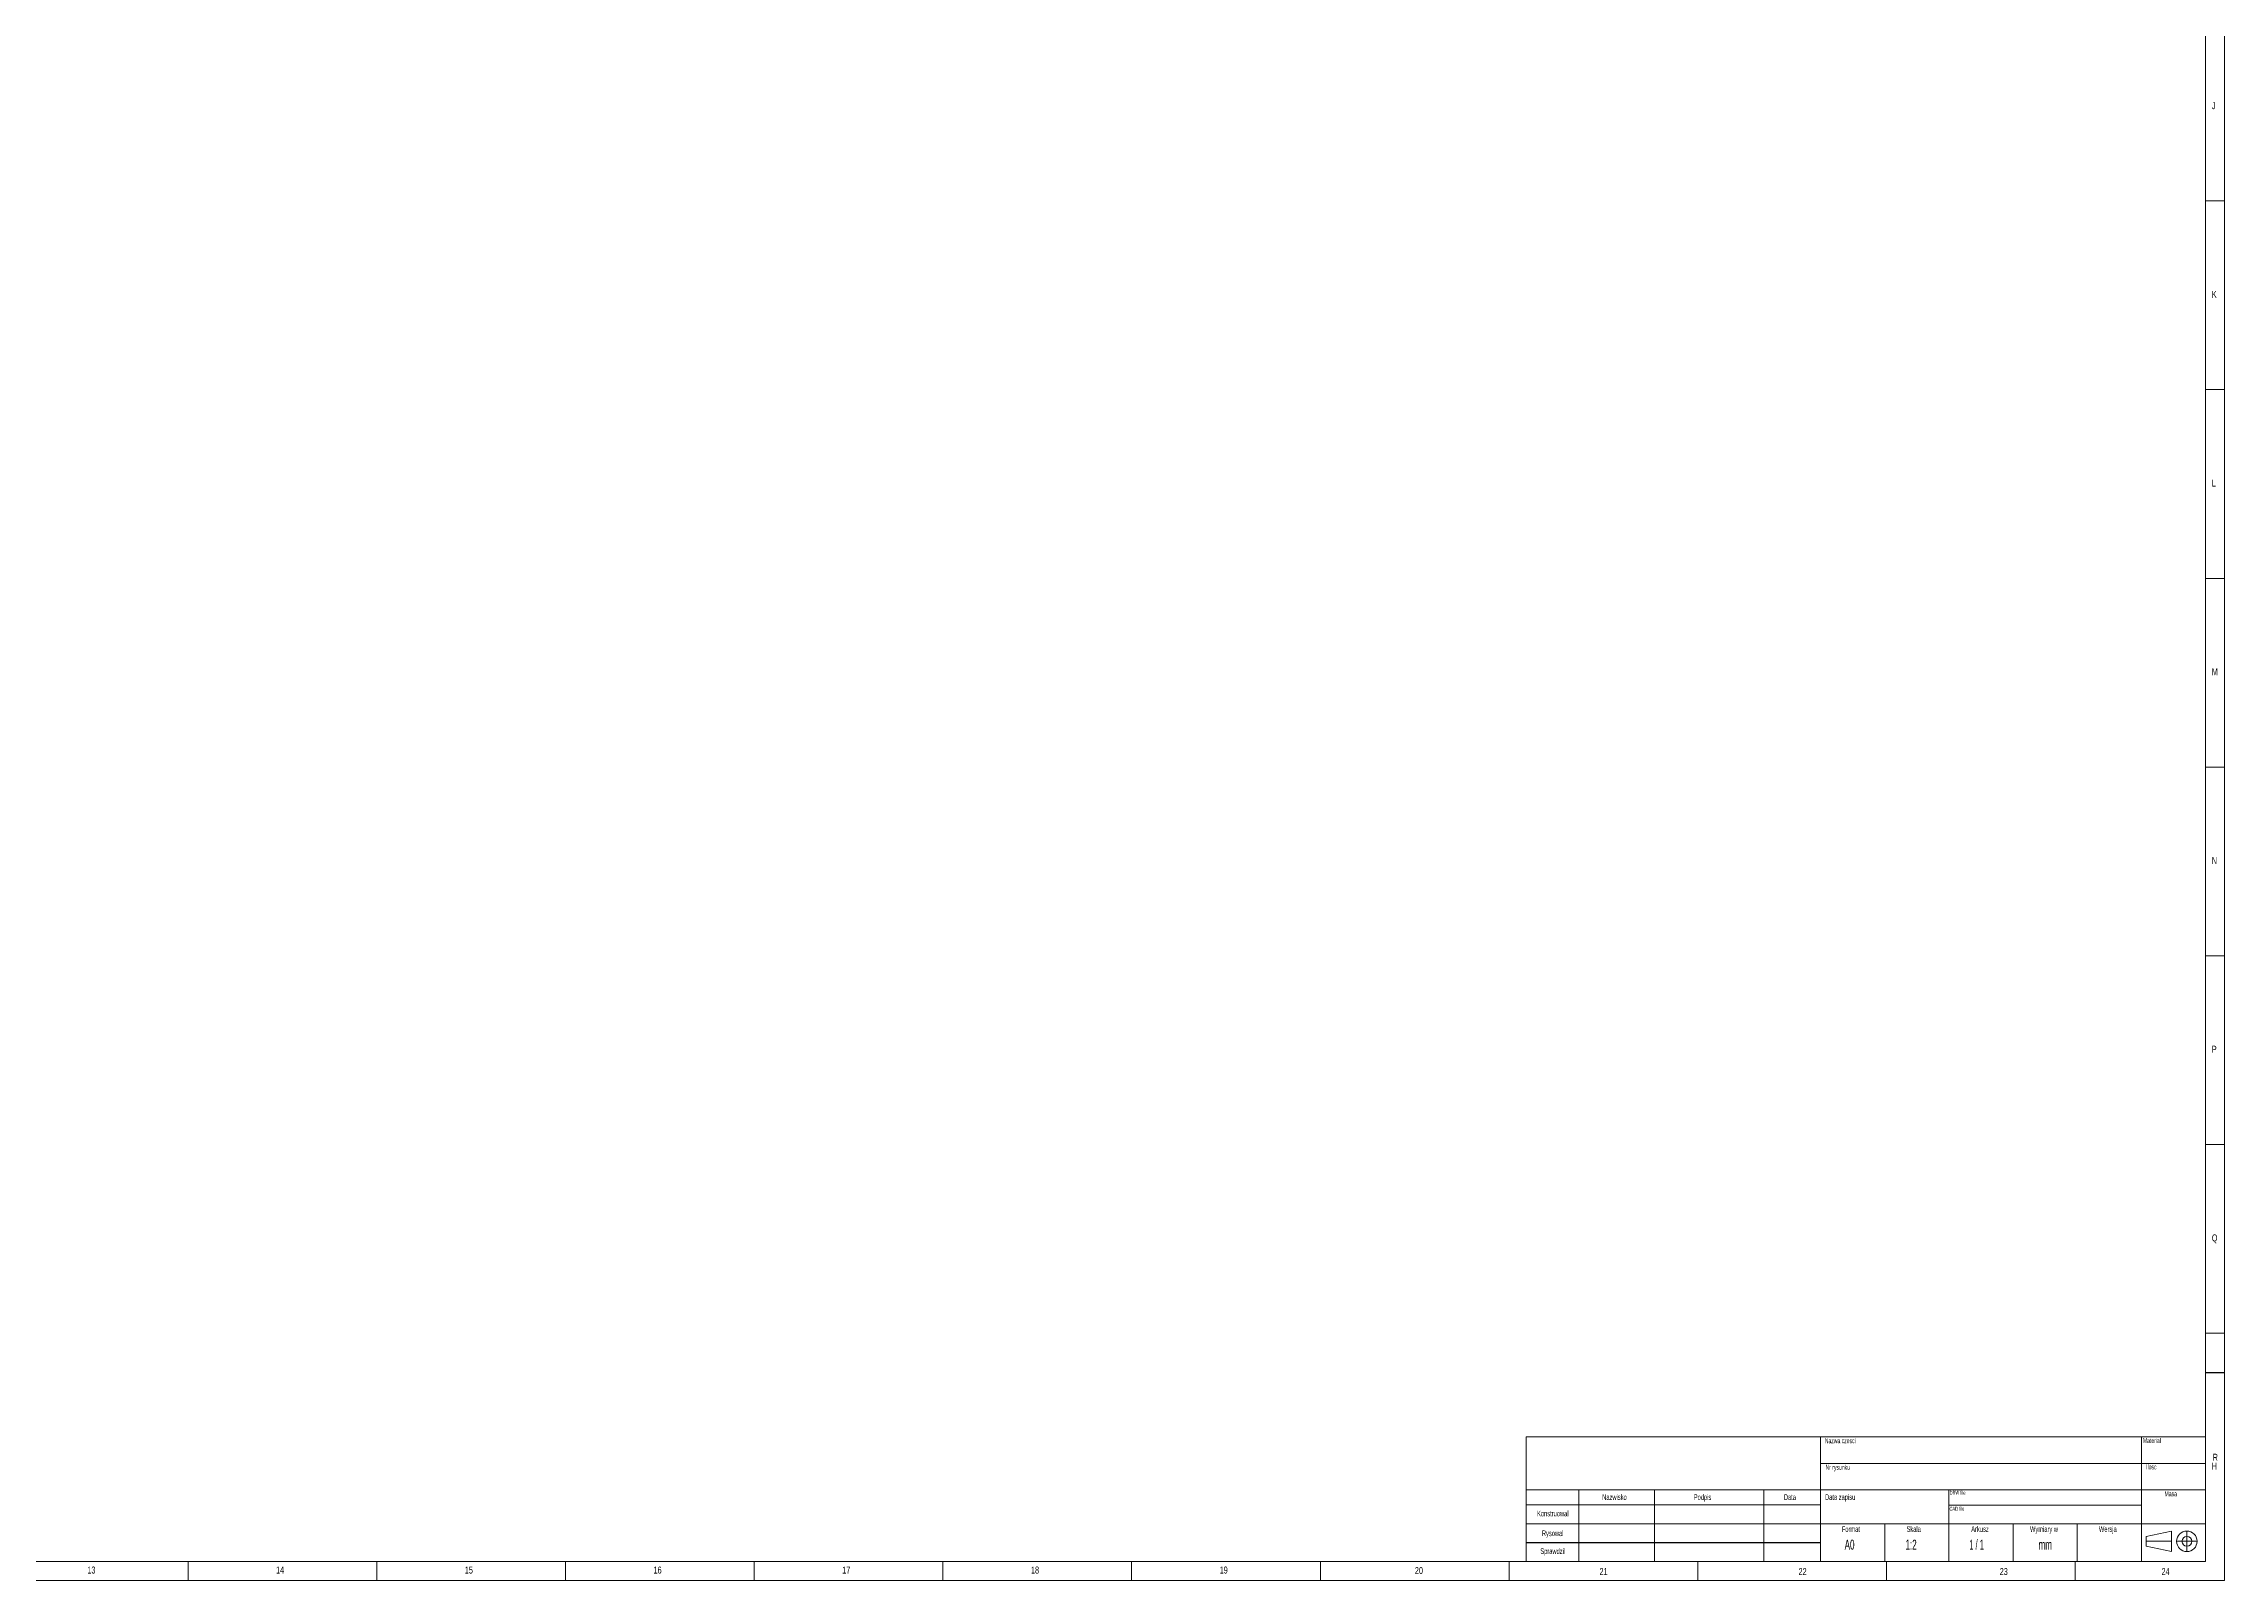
# Model space of a CAD drawing. Header units: millimetres. Extents: x 5 to 1184, y 5 to 836.
# Drawn here: x 606 to 1184, y 5 to 412 of the extents above; entities that cross this region are included whole.
import ezdxf

# ---------------------------------------------------------------- set-up
doc = ezdxf.new("R2010")
doc.units = ezdxf.units.MM
doc.layers.add('FORMAT', color=7, linetype='Continuous')
doc.layers.add('OŚ_SYMETRII', color=7, linetype='Continuous')
doc.styles.add('SLDTEXTSTYLE0', font='TXT', dxfattribs={"width": 0.75})
doc.styles.add('SLDTEXTSTYLE1', font='TXT', dxfattribs={"width": 0.605})
doc.styles.add('SLDTEXTSTYLE2', font='TXT', dxfattribs={"width": 0.563})

msp = doc.modelspace()

# ---------------------------------------------------------------- linework, layer by layer
at = {"color": 7, "linetype": 'Continuous', "lineweight": 0}
for p, q in [((1184, 5), (1184, 836)), ((1179, 10), (1179, 831)), ((1184, 370.5), (1179, 370.5)), ((1179, 320.5), (1184, 320.5)), ((1184, 270.5), (1179, 270.5)), ((1179, 220.5), (1184, 220.5)), ((1184, 170.5), (1179, 170.5)), ((1179, 120.5), (1184, 120.5)), ((1184, 70.5), (1179, 70.5)), ((10, 10), (1179, 10)), ((644.5, 5), (644.5, 10)), ((694.5, 10), (694.5, 5)), ((744.5, 5), (744.5, 10)), ((794.5, 10), (794.5, 5)), ((844.5, 5), (844.5, 10)), ((894.5, 10), (894.5, 5)), ((944.5, 5), (944.5, 10)), ((1044.5, 5), (1044.5, 10)), ((1144.5, 5), (1144.5, 10)), ((5, 5), (1184, 5))]:
    msp.add_line(p, q, dxfattribs=at)
at = {"layer": 'FORMAT', "color": 7}
msp.add_line((1184, 60), (1179, 60), dxfattribs=at)
at = {"layer": 'FORMAT', "lineweight": 15}
for p, q in [((999, 43), (999, 10)), ((1179, 10), (1179, 43)), ((999, 10), (1179, 10)), ((999, 10), (1179, 10))]:
    msp.add_line(p, q, dxfattribs=at)
at = {"layer": 'FORMAT', "linetype": 'Continuous', "lineweight": 15}
msp.add_line((999, 43), (1179, 43), dxfattribs=at)
at = {"layer": 'FORMAT', "lineweight": 0}
for p, q in [((999, 29), (1077, 29)), ((1013, 29), (1013, 10)), ((1033, 10), (1033, 29)), ((1062, 10), (1062, 29)), ((1077, 29), (1179, 29)), ((1111, 20), (1111, 29)), ((1111, 24.95), (1162, 24.95)), ((999, 20), (1077, 20)), ((1077, 20), (1179, 20)), ((1128, 10), (1128, 20)), ((1162, 10), (1162, 20))]:
    msp.add_line(p, q, dxfattribs=at)
at = {"layer": 'OŚ_SYMETRII', "linetype": 'Continuous', "lineweight": 0}
for p, q in [((1077, 10), (1077, 43)), ((1162, 43), (1162, 20)), ((1056.13, 25), (999, 25)), ((1056.13, 25), (1077, 25)), ((1170.02, 18.07), (1163.24, 16.65)), ((1170.02, 18.07), (1170.02, 12.63)), ((1174.06, 18.07), (1174.06, 12.63)), ((1163.24, 16.65), (1163.24, 14.05)), ((1170.02, 15.35), (1163.24, 15.35)), ((1170.02, 12.63), (1163.24, 14.05)), ((1171.34, 15.35), (1176.78, 15.35)), ((1172.76, 15.35), (1175.36, 15.35)), ((1174.06, 14.05), (1174.06, 16.65)), ((999, 10), (1179, 10))]:
    msp.add_line(p, q, dxfattribs=at)
at = {"layer": 'OŚ_SYMETRII', "color": 7, "linetype": 'Continuous', "lineweight": 0}
for p, q in [((1077, 36), (1179, 36)), ((1094, 10), (1094, 20)), ((1111, 10), (1111, 20)), ((1145, 10), (1145, 20))]:
    msp.add_line(p, q, dxfattribs=at)
at = {"layer": 'OŚ_SYMETRII', "linetype": 'Continuous'}
msp.add_line((999, 15), (1077, 15), dxfattribs=at)
at = {"layer": 'OŚ_SYMETRII', "color": 7, "lineweight": 0}
for p, q in [((994.5, 10), (994.5, 5)), ((1094.5, 10), (1094.5, 5))]:
    msp.add_line(p, q, dxfattribs=at)
at = {"layer": 'OŚ_SYMETRII', "linetype": 'Continuous', "lineweight": 0}
for radius in [2.72, 1.3]:
    msp.add_circle((1174.06, 15.35), radius, dxfattribs=at)

# ---------------------------------------------------------------- texts
at = {"color": 7, "linetype": 'Continuous', "lineweight": 0, "attachment_point": 1, "style": 'SLDTEXTSTYLE0'}
for s, insert, char_height in [('J', (1180.67, 396.67), 1.85), ('K', (1180.67, 346.67), 1.85), ('L', (1180.67, 296.67), 1.85), ('M', (1180.67, 246.67), 1.85), ('N', (1180.67, 196.67), 1.85), ('P', (1180.67, 146.67), 1.85), ('Q', (1180.67, 96.67), 1.85), ('13', (617.83, 8.67), 1.852), ('14', (667.83, 8.67), 1.852), ('15', (717.83, 8.67), 1.852), ('16', (767.83, 8.67), 1.852), ('17', (817.83, 8.67), 1.852), ('18', (867.83, 8.67), 1.852), ('19', (917.83, 8.67), 1.852), ('20', (969.54, 8.54), 1.852)]:
    msp.add_mtext(s, dxfattribs=dict(at, insert=insert, char_height=char_height))
at = {"layer": 'FORMAT', "color": 7, "insert": (1180.67, 36.17), "char_height": 1.85, "attachment_point": 1, "style": 'SLDTEXTSTYLE0'}
msp.add_mtext('H', dxfattribs=at)
at = {"layer": 'OŚ_SYMETRII'}
for s, insert, char_height, attachment_point, style in [('Nazwa czesci', (1078.14, 42.68), 1.3229, 1, 'SLDTEXTSTYLE1'), ('Material', (1162.43, 42.7), 1.323, 1, 'SLDTEXTSTYLE1'), ('Nr rysunku', (1078.34, 35.62), 1.323, 1, 'SLDTEXTSTYLE1'), ('Ilosc', (1163.28, 35.74), 1.323, 1, 'SLDTEXTSTYLE1'), ('Konstruowal', (1006.08, 23.47), 1.5, 2, 'SLDTEXTSTYLE1'), ('Nazwisko', (1022.41, 27.81), 1.5, 2, 'SLDTEXTSTYLE1'), ('Podpis', (1043.42, 27.81), 1.5, 1, 'SLDTEXTSTYLE1'), ('Data', (1067.29, 27.81), 1.5, 1, 'SLDTEXTSTYLE1'), ('Data zapisu', (1078.2, 27.81), 1.5, 1, 'SLDTEXTSTYLE1'), ('CAD file', (1111.18, 24.5), 1.058, 1, 'SLDTEXTSTYLE1'), ('DRW file', (1111.2, 28.74), 1.058, 1, 'SLDTEXTSTYLE1'), ('Masa', (1168.16, 28.61), 1.323, 1, 'SLDTEXTSTYLE1'), ('Rysowal', (1006.05, 18.23), 1.5, 2, 'SLDTEXTSTYLE1'), ('Format', (1085.05, 19.35), 1.5, 2, 'SLDTEXTSTYLE1'), ('Skala', (1101.69, 19.35), 1.5, 2, 'SLDTEXTSTYLE1'), ('Arkusz', (1119.25, 19.35), 1.5, 2, 'SLDTEXTSTYLE1'), ('Wymiary w', (1136.21, 19.35), 1.5, 2, 'SLDTEXTSTYLE1'), ('Wersja', (1153.12, 19.35), 1.5, 2, 'SLDTEXTSTYLE1'), ('Sprawdzil', (1006.06, 13.49), 1.5, 2, 'SLDTEXTSTYLE1'), ('A0', (1083.39, 15.79), 2.646, 1, 'SLDTEXTSTYLE1'), ('1:2', (1099.51, 15.79), 2.646, 1, 'SLDTEXTSTYLE1'), ('1 / 1', (1116.41, 15.79), 2.646, 1, 'SLDTEXTSTYLE2'), ('mm', (1134.76, 15.79), 2.646, 1, 'SLDTEXTSTYLE1')]:
    msp.add_mtext(s, dxfattribs=dict(at, insert=insert, char_height=char_height, attachment_point=attachment_point, style=style))
at = {"layer": 'OŚ_SYMETRII', "color": 7, "attachment_point": 1, "style": 'SLDTEXTSTYLE0'}
for s, insert, char_height in [('R', (1180.9, 38.55), 1.85), ('21', (1018.46, 8.27), 1.852), ('22', (1071.19, 8.27), 1.852), ('23', (1124.48, 8.27), 1.852), ('24', (1167.36, 8.27), 1.852)]:
    msp.add_mtext(s, dxfattribs=dict(at, insert=insert, char_height=char_height))

doc.saveas('drawing.dxf')
